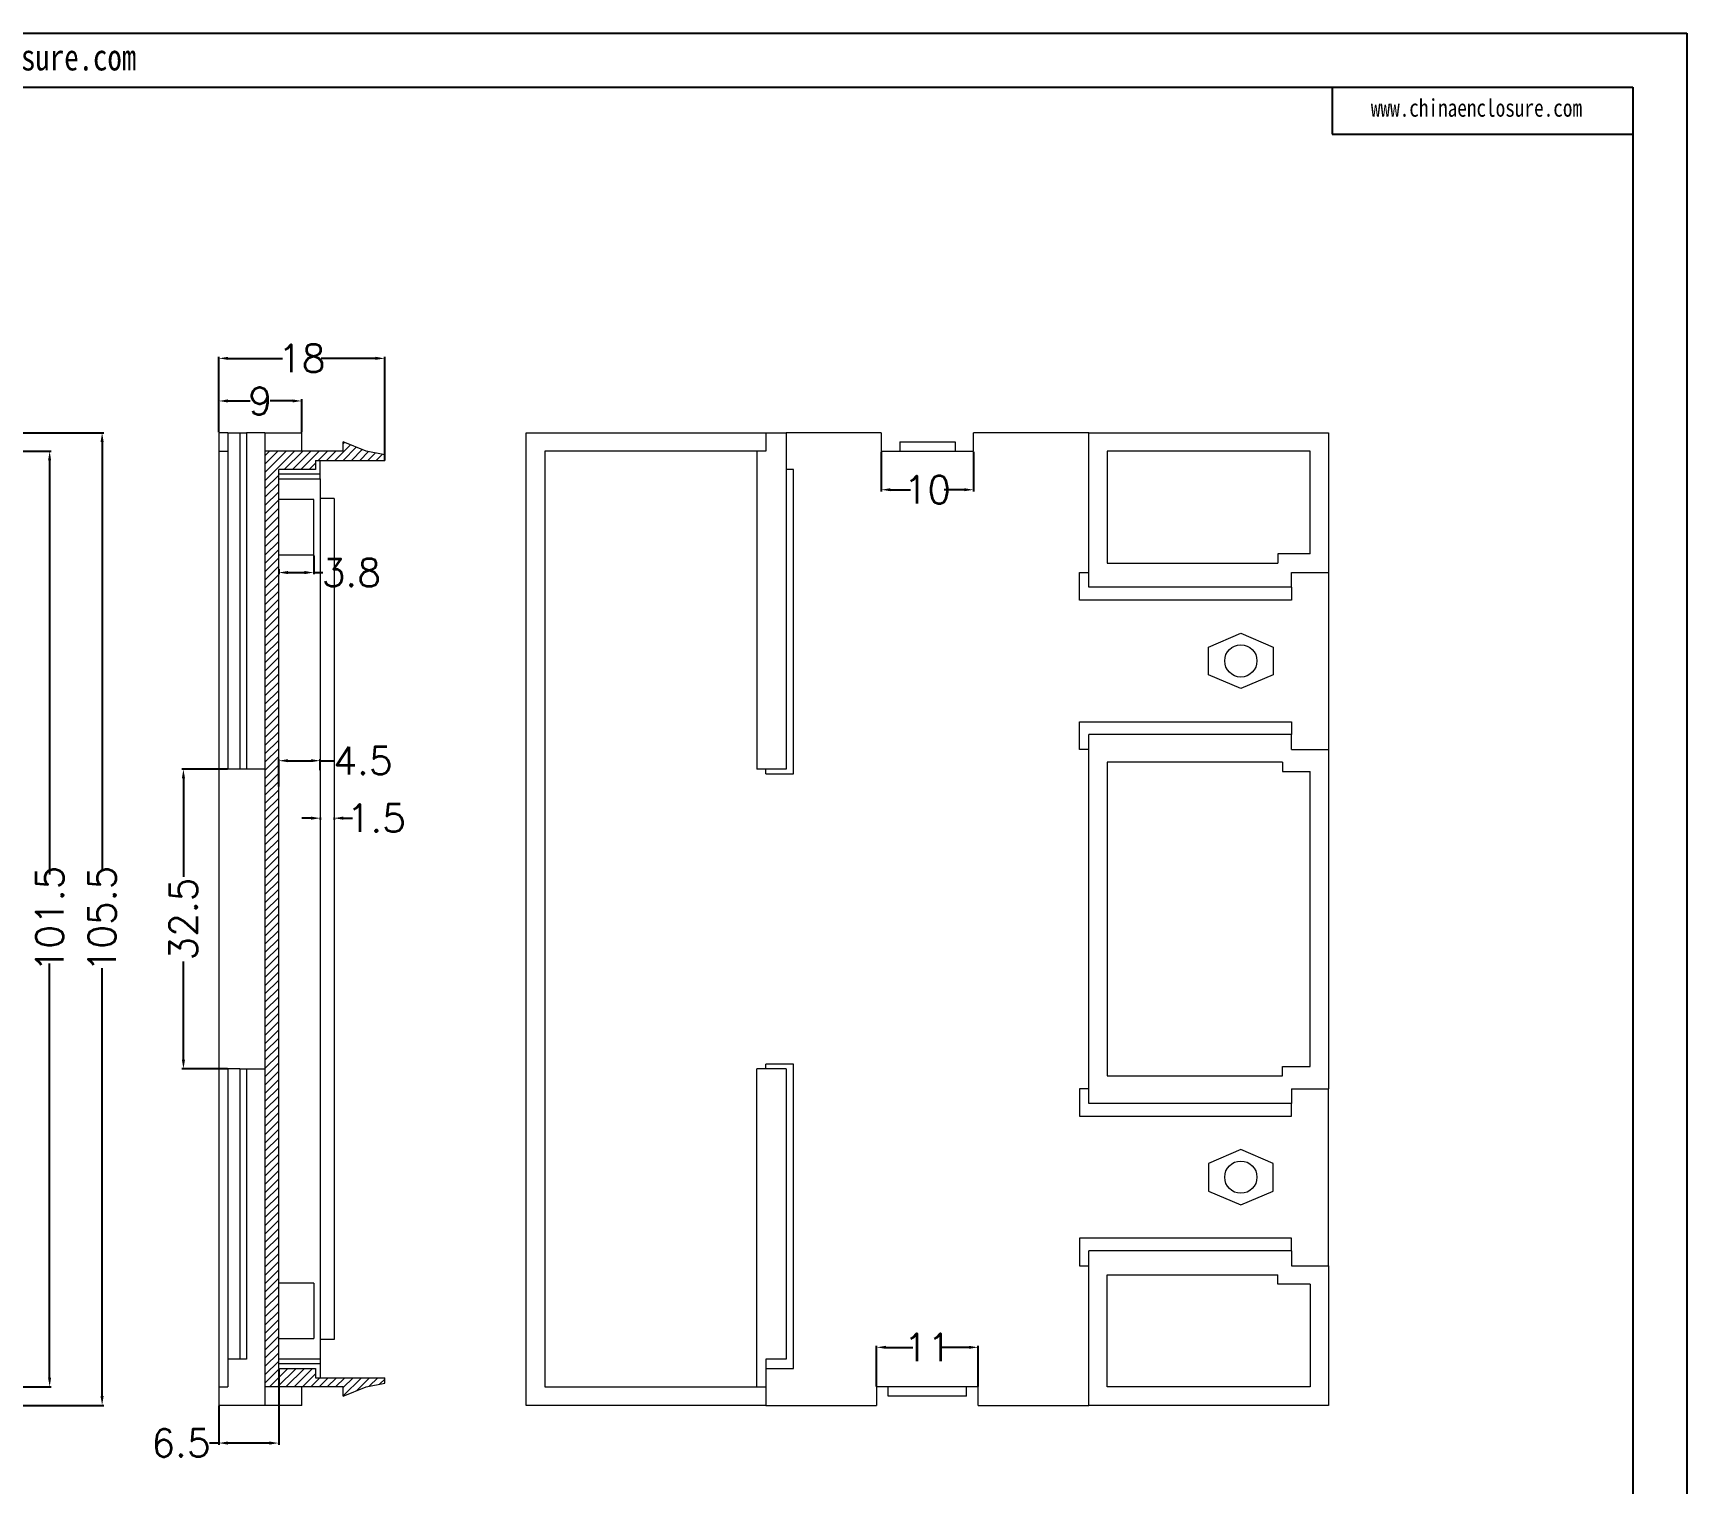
# Model space of a CAD drawing. Header units: inches. Extents: x 2723 to 3980, y 1126 to 1484.
# Drawn here: x 3466.8 to 3646.1, y 1217.9 to 1375.3 of the extents above; entities that cross this region are included whole.
import ezdxf

# ---------------------------------------------------------------- set-up
doc = ezdxf.new("R2010")
doc.units = ezdxf.units.IN
doc.header["$LTSCALE"] = 15
doc.layers.add('文字', color=81, linetype='Continuous')
doc.styles.get("Standard").update_dxf_attribs({"font": 'txt', "bigfont": 'gbcbig.shx'})
doc.styles.add('宋体', font='', dxfattribs={"width": 0.8, "height": 3.5})
doc.styles.get('宋体').set_extended_font_data('SimSun')
doc.dimstyles.new('3', dxfattribs={"dimtxt": 3, "dimasz": 1, "dimexe": 0.18, "dimexo": 0.0625, "dimgap": 0.09, "dimtad": 0, "dimdsep": 46, "dimtxsty": 'Standard', "dimcen": 1, "dimclrd": 3, "dimclre": 3, "dimadec": 0, "dimazin": 2, "dimtfac": 1, "dimtofl": 0, "dimtmove": 0, "dimatfit": 3, "dimfxl": 1, "dimtolj": 1, "dimtzin": 0, "dimarcsym": 0})

# ---------------------------------------------------------------- blocks, each defined once
blk = doc.blocks.new('*D277')
at = {"color": 3, "lineweight": -2}
for p, q in [((3452.64, 1331.93), (3474.44, 1331.93)), ((3474.26, 1330.93), (3474.26, 1284.52)), ((3474.26, 1227.43), (3474.26, 1273.84)), ((3452.64, 1226.43), (3474.44, 1226.43))]:
    blk.add_line(p, q, dxfattribs=at)
at = {"color": 3}
for points in [[(3474.09, 1330.93), (3474.43, 1330.93), (3474.26, 1331.93)], [(3474.09, 1227.43), (3474.43, 1227.43), (3474.26, 1226.43)]]:
    blk.add_solid(points, dxfattribs=at)
at = {"layer": 'Defpoints', "color": 0}
for p in [(3452.57, 1331.93), (3474.26, 1331.93), (3452.57, 1226.43)]:
    blk.add_point(p, dxfattribs=at)
at = {"color": 0, "insert": (3474.26, 1279.18), "char_height": 3, "attachment_point": 5, "rotation": 90}
blk.add_mtext('\\A1;105.5', dxfattribs=at)
blk = doc.blocks.new('*D278')
at = {"color": 3, "lineweight": -2}
for p, q in [((3450.64, 1329.93), (3468.75, 1329.93)), ((3468.57, 1328.93), (3468.57, 1284.02)), ((3468.57, 1229.43), (3468.57, 1274.34)), ((3450.64, 1228.43), (3468.75, 1228.43))]:
    blk.add_line(p, q, dxfattribs=at)
at = {"color": 3}
for points in [[(3468.4, 1328.93), (3468.73, 1328.93), (3468.57, 1329.93)], [(3468.4, 1229.43), (3468.73, 1229.43), (3468.57, 1228.43)]]:
    blk.add_solid(points, dxfattribs=at)
at = {"layer": 'Defpoints', "color": 0}
for p in [(3450.57, 1329.93), (3450.57, 1228.43), (3468.57, 1228.43)]:
    blk.add_point(p, dxfattribs=at)
at = {"color": 0, "insert": (3468.57, 1279.18), "char_height": 3, "attachment_point": 5, "rotation": 90}
blk.add_mtext('\\A1;101.5', dxfattribs=at)
blk = doc.blocks.new('*D283')
at = {"color": 3, "lineweight": -2}
for p, q in [((3497.21, 1318.62), (3497.21, 1316.58)), ((3493.41, 1317.11), (3493.41, 1316.58)), ((3494.41, 1316.76), (3496.21, 1316.76)), ((3497.21, 1316.76), (3498.21, 1316.76))]:
    blk.add_line(p, q, dxfattribs=at)
at = {"color": 3}
for points in [[(3494.41, 1316.93), (3494.41, 1316.59), (3493.41, 1316.76)], [(3496.21, 1316.93), (3496.21, 1316.59), (3497.21, 1316.76)]]:
    blk.add_solid(points, dxfattribs=at)
at = {"layer": 'Defpoints', "color": 0}
for p in [(3497.21, 1318.68), (3493.41, 1317.17), (3497.21, 1316.76)]:
    blk.add_point(p, dxfattribs=at)
at = {"color": 0, "insert": (3501.3, 1316.76), "char_height": 3, "attachment_point": 5}
blk.add_mtext('\\A1;3.8', dxfattribs=at)
blk = doc.blocks.new('*D284')
at = {"color": 3, "lineweight": -2}
for p, q in [((3486.91, 1331.99), (3486.91, 1340.17)), ((3487.91, 1339.99), (3493.82, 1339.99)), ((3503.91, 1339.99), (3498, 1339.99)), ((3504.91, 1328.99), (3504.91, 1340.17))]:
    blk.add_line(p, q, dxfattribs=at)
at = {"color": 3}
for points in [[(3487.91, 1340.16), (3487.91, 1339.83), (3486.91, 1339.99)], [(3503.91, 1340.16), (3503.91, 1339.83), (3504.91, 1339.99)]]:
    blk.add_solid(points, dxfattribs=at)
at = {"layer": 'Defpoints', "color": 0}
for p in [(3486.91, 1339.99), (3486.91, 1331.93), (3504.91, 1328.93)]:
    blk.add_point(p, dxfattribs=at)
at = {"color": 0, "insert": (3495.91, 1339.99), "char_height": 3, "attachment_point": 5}
blk.add_mtext('\\A1;18', dxfattribs=at)
blk = doc.blocks.new('*D285')
at = {"color": 3, "lineweight": -2}
for p, q in [((3486.91, 1331.99), (3486.91, 1335.55)), ((3487.91, 1335.37), (3490.32, 1335.37)), ((3494.91, 1335.37), (3492.5, 1335.37)), ((3495.91, 1331.99), (3495.91, 1335.55))]:
    blk.add_line(p, q, dxfattribs=at)
at = {"color": 3}
for points in [[(3487.91, 1335.54), (3487.91, 1335.21), (3486.91, 1335.37)], [(3494.91, 1335.54), (3494.91, 1335.21), (3495.91, 1335.37)]]:
    blk.add_solid(points, dxfattribs=at)
at = {"layer": 'Defpoints', "color": 0}
for p in [(3486.91, 1335.37), (3486.91, 1331.93), (3495.91, 1331.93)]:
    blk.add_point(p, dxfattribs=at)
at = {"color": 0, "insert": (3491.41, 1335.37), "char_height": 3, "attachment_point": 5}
blk.add_mtext('\\A1;9', dxfattribs=at)
blk = doc.blocks.new('*D286')
at = {"color": 3, "lineweight": -2}
for p, q in [((3493.41, 1293.57), (3493.41, 1296.53)), ((3494.41, 1296.35), (3496.91, 1296.35)), ((3497.91, 1295.32), (3497.91, 1296.53)), ((3497.91, 1296.35), (3499.47, 1296.35))]:
    blk.add_line(p, q, dxfattribs=at)
at = {"color": 3}
for points in [[(3494.41, 1296.52), (3494.41, 1296.19), (3493.41, 1296.35)], [(3496.91, 1296.52), (3496.91, 1296.19), (3497.91, 1296.35)]]:
    blk.add_solid(points, dxfattribs=at)
at = {"layer": 'Defpoints', "color": 0}
for p in [(3493.41, 1296.35), (3497.91, 1295.26), (3493.41, 1293.51)]:
    blk.add_point(p, dxfattribs=at)
at = {"color": 0, "insert": (3502.56, 1296.35), "char_height": 3, "attachment_point": 5}
blk.add_mtext('\\A1;4.5', dxfattribs=at)
blk = doc.blocks.new('*D287')
at = {"color": 3, "lineweight": -2}
for p, q in [((3496.91, 1290.12), (3495.91, 1290.12)), ((3497.91, 1290.2), (3497.91, 1289.94)), ((3499.41, 1290.2), (3499.41, 1289.94)), ((3500.41, 1290.12), (3501.41, 1290.12))]:
    blk.add_line(p, q, dxfattribs=at)
at = {"color": 3}
for points in [[(3496.91, 1290.29), (3496.91, 1289.95), (3497.91, 1290.12)], [(3500.41, 1290.29), (3500.41, 1289.95), (3499.41, 1290.12)]]:
    blk.add_solid(points, dxfattribs=at)
at = {"layer": 'Defpoints', "color": 0}
for p in [(3497.91, 1290.27), (3499.41, 1290.27), (3499.41, 1290.12)]:
    blk.add_point(p, dxfattribs=at)
at = {"color": 0, "insert": (3504, 1290.12), "char_height": 3, "attachment_point": 5}
blk.add_mtext('\\A1;1.5', dxfattribs=at)
blk = doc.blocks.new('*D288')
at = {"color": 3, "lineweight": -2}
for p, q in [((3487.85, 1295.43), (3482.9, 1295.43)), ((3483.08, 1294.43), (3483.08, 1283.77)), ((3483.08, 1263.93), (3483.08, 1274.59)), ((3487.85, 1262.93), (3482.9, 1262.93))]:
    blk.add_line(p, q, dxfattribs=at)
at = {"color": 3}
for points in [[(3482.91, 1294.43), (3483.25, 1294.43), (3483.08, 1295.43)], [(3482.91, 1263.93), (3483.25, 1263.93), (3483.08, 1262.93)]]:
    blk.add_solid(points, dxfattribs=at)
at = {"layer": 'Defpoints', "color": 0}
for p in [(3483.08, 1295.43), (3487.91, 1295.43), (3487.91, 1262.93)]:
    blk.add_point(p, dxfattribs=at)
at = {"color": 0, "insert": (3483.08, 1279.18), "char_height": 3, "attachment_point": 5, "rotation": 90}
blk.add_mtext('\\A1;32.5', dxfattribs=at)
blk = doc.blocks.new('*D289')
at = {"color": 3, "lineweight": -2}
for p, q in [((3493.41, 1230.37), (3493.41, 1222.16)), ((3486.91, 1226.37), (3486.91, 1222.16)), ((3486.91, 1222.34), (3485.91, 1222.34)), ((3492.41, 1222.34), (3487.91, 1222.34))]:
    blk.add_line(p, q, dxfattribs=at)
at = {"color": 3}
for points in [[(3487.91, 1222.51), (3487.91, 1222.17), (3486.91, 1222.34)], [(3492.41, 1222.51), (3492.41, 1222.17), (3493.41, 1222.34)]]:
    blk.add_solid(points, dxfattribs=at)
at = {"layer": 'Defpoints', "color": 0}
for p in [(3493.41, 1230.43), (3486.91, 1226.43), (3493.41, 1222.34)]:
    blk.add_point(p, dxfattribs=at)
at = {"color": 0, "insert": (3482.82, 1222.34), "char_height": 3, "attachment_point": 5}
blk.add_mtext('\\A1;6.5', dxfattribs=at)
blk = doc.blocks.new('*D291')
at = {"color": 3, "lineweight": -2}
for p, q in [((3558.76, 1329.87), (3558.76, 1325.56)), ((3568.76, 1329.87), (3568.76, 1325.56)), ((3559.76, 1325.74), (3561.92, 1325.74)), ((3567.76, 1325.74), (3565.6, 1325.74))]:
    blk.add_line(p, q, dxfattribs=at)
at = {"color": 3}
for points in [[(3559.76, 1325.91), (3559.76, 1325.58), (3558.76, 1325.74)], [(3567.76, 1325.91), (3567.76, 1325.58), (3568.76, 1325.74)]]:
    blk.add_solid(points, dxfattribs=at)
at = {"layer": 'Defpoints', "color": 0}
for p in [(3558.76, 1329.93), (3568.76, 1329.93), (3568.76, 1325.74)]:
    blk.add_point(p, dxfattribs=at)
at = {"color": 0, "insert": (3563.76, 1325.74), "char_height": 3, "attachment_point": 5}
blk.add_mtext('\\A1;10', dxfattribs=at)
blk = doc.blocks.new('*D292')
at = {"color": 3, "lineweight": -2}
for p, q in [((3558.26, 1228.49), (3558.26, 1232.9)), ((3559.26, 1232.72), (3562.17, 1232.72)), ((3568.26, 1232.72), (3565.35, 1232.72)), ((3569.26, 1228.49), (3569.26, 1232.9))]:
    blk.add_line(p, q, dxfattribs=at)
at = {"color": 3}
for points in [[(3559.26, 1232.89), (3559.26, 1232.56), (3558.26, 1232.72)], [(3568.26, 1232.89), (3568.26, 1232.56), (3569.26, 1232.72)]]:
    blk.add_solid(points, dxfattribs=at)
at = {"layer": 'Defpoints', "color": 0}
for p in [(3569.26, 1232.72), (3558.26, 1228.43), (3569.26, 1228.43)]:
    blk.add_point(p, dxfattribs=at)
at = {"color": 0, "insert": (3563.76, 1232.72), "char_height": 3, "attachment_point": 5}
blk.add_mtext('\\A1;11', dxfattribs=at)

msp = doc.modelspace()

# ---------------------------------------------------------------- hatches: boundary and pattern name
at = {"linetype": 'Continuous', "lineweight": 0}
h = msp.add_hatch(dxfattribs=at)
h.set_pattern_fill('ANSI31', color=4, scale=0.2, style=0)
h.set_pattern_definition([(45, (16.2091, 0), (-0.44901281, 0.44901281), [])])
h.paths.add_polyline_path([(3500.41, 1330.929), (3500.41, 1329.929), (3491.91, 1329.929), (3491.91, 1228.429), (3500.41, 1228.429), (3500.41, 1227.429), (3502.91, 1228.429), (3504.91, 1228.829), (3504.91, 1229.429), (3497.41, 1229.429), (3497.41, 1230.429), (3493.41, 1230.429), (3493.41, 1327.929), (3497.41, 1327.929), (3497.41, 1328.929), (3504.91, 1328.929), (3504.91, 1329.529), (3502.91, 1329.929)], flags=0)

# ---------------------------------------------------------------- linework, layer by layer
for p, q in [((3297.506, 1375.276), (3646.14, 1375.276)), ((3646.14, 1375.276), (3646.14, 1128.767)), ((3306.528, 1369.406), (3640.271, 1369.406)), ((3607.664, 1369.406), (3607.664, 1364.311)), ((3640.271, 1369.406), (3640.271, 1134.636)), ((3607.664, 1364.311), (3640.271, 1364.311))]:
    msp.add_line(p, q)
at = {"color": 7, "linetype": 'Continuous', "lineweight": 15}
for p, q in [((3486.91, 1331.929), (3486.91, 1329.929)), ((3487.91, 1331.929), (3486.91, 1331.929)), ((3487.91, 1331.929), (3487.91, 1295.429)), ((3487.91, 1331.929), (3489.21, 1331.929)), ((3489.21, 1331.929), (3489.21, 1295.429)), ((3489.21, 1331.929), (3489.91, 1331.929)), ((3489.91, 1331.929), (3489.91, 1295.429)), ((3491.91, 1331.929), (3489.91, 1331.929)), ((3491.91, 1331.929), (3495.91, 1331.929)), ((3491.91, 1331.929), (3491.91, 1329.929)), ((3495.91, 1329.929), (3495.91, 1331.929)), ((3502.91, 1329.929), (3500.41, 1330.929)), ((3500.41, 1329.929), (3500.41, 1330.929)), ((3520.261, 1226.429), (3520.261, 1331.929)), ((3520.261, 1331.929), (3546.261, 1331.929)), ((3546.261, 1331.929), (3546.261, 1329.929)), ((3546.261, 1331.929), (3548.461, 1331.929)), ((3548.461, 1331.929), (3548.461, 1295.429)), ((3558.761, 1331.929), (3548.461, 1331.929)), ((3558.761, 1331.929), (3558.761, 1329.929)), ((3560.761, 1330.929), (3560.761, 1329.929)), ((3560.761, 1330.929), (3566.761, 1330.929)), ((3566.761, 1330.929), (3566.761, 1329.929)), ((3568.761, 1329.929), (3568.761, 1331.929)), ((3581.261, 1331.929), (3568.761, 1331.929)), ((3581.261, 1331.929), (3607.261, 1331.929)), ((3581.261, 1315.179), (3581.261, 1331.929)), ((3607.261, 1331.929), (3607.261, 1316.779)), ((3486.91, 1329.929), (3487.91, 1329.929)), ((3486.91, 1329.929), (3486.91, 1228.429)), ((3491.91, 1329.929), (3491.91, 1228.429)), ((3500.41, 1329.929), (3491.91, 1329.929)), ((3504.91, 1329.529), (3502.91, 1329.929)), ((3504.91, 1329.529), (3504.91, 1328.929)), ((3522.261, 1329.929), (3522.261, 1228.429)), ((3546.261, 1329.929), (3522.261, 1329.929)), ((3545.261, 1329.929), (3545.261, 1295.429)), ((3558.761, 1329.929), (3568.761, 1329.929)), ((3605.261, 1329.929), (3583.261, 1329.929)), ((3583.261, 1329.929), (3583.261, 1317.779)), ((3605.261, 1318.779), (3605.261, 1329.929)), ((3497.41, 1327.929), (3493.41, 1327.929)), ((3493.41, 1230.429), (3493.41, 1327.929)), ((3497.91, 1327.429), (3493.41, 1327.429)), ((3497.41, 1328.929), (3504.91, 1328.929)), ((3497.41, 1328.929), (3497.41, 1327.929)), ((3497.91, 1327.429), (3497.91, 1328.929)), ((3497.91, 1326.929), (3497.91, 1327.429)), ((3549.261, 1327.929), (3548.461, 1327.929)), ((3549.261, 1294.929), (3549.261, 1327.929)), ((3493.41, 1326.929), (3497.91, 1326.929)), ((3497.91, 1326.929), (3497.91, 1231.429)), ((3497.21, 1324.679), (3493.41, 1324.679)), ((3497.21, 1321.679), (3497.21, 1324.679)), ((3499.41, 1324.779), (3497.91, 1324.779)), ((3499.41, 1324.779), (3499.41, 1233.579)), ((3497.21, 1318.679), (3497.21, 1321.679)), ((3493.41, 1318.679), (3497.21, 1318.679)), ((3601.761, 1318.779), (3601.761, 1317.779)), ((3605.261, 1318.779), (3601.761, 1318.779)), ((3580.261, 1313.779), (3580.261, 1316.779)), ((3580.261, 1316.779), (3581.261, 1316.779)), ((3583.261, 1317.779), (3601.761, 1317.779)), ((3603.261, 1316.779), (3607.261, 1316.779)), ((3603.261, 1315.179), (3603.261, 1316.779)), ((3607.261, 1316.779), (3607.261, 1297.579)), ((3603.261, 1315.179), (3581.261, 1315.179)), ((3603.261, 1315.179), (3603.261, 1313.779)), ((3603.261, 1313.779), (3580.261, 1313.779)), ((3594.261, 1308.679), (3597.761, 1310.179)), ((3597.761, 1310.179), (3601.261, 1308.679)), ((3594.261, 1305.679), (3594.261, 1308.679)), ((3601.261, 1308.679), (3601.261, 1305.679)), ((3597.761, 1304.179), (3594.261, 1305.679)), ((3601.261, 1305.679), (3597.761, 1304.179)), ((3580.261, 1300.579), (3603.261, 1300.579)), ((3580.261, 1297.579), (3580.261, 1300.579)), ((3603.261, 1300.579), (3603.261, 1299.179)), ((3581.261, 1259.179), (3581.261, 1299.179)), ((3603.261, 1299.179), (3581.261, 1299.179)), ((3603.261, 1297.579), (3603.261, 1299.179)), ((3581.261, 1297.579), (3580.261, 1297.579)), ((3603.261, 1297.579), (3607.261, 1297.579)), ((3607.261, 1297.579), (3607.261, 1260.779)), ((3489.21, 1295.429), (3487.91, 1295.429)), ((3489.91, 1295.429), (3489.21, 1295.429)), ((3491.91, 1295.429), (3489.91, 1295.429)), ((3548.461, 1295.429), (3545.261, 1295.429)), ((3546.261, 1294.929), (3546.261, 1295.429)), ((3602.261, 1296.179), (3583.261, 1296.179)), ((3583.261, 1296.179), (3583.261, 1262.179)), ((3602.261, 1296.179), (3602.261, 1295.179)), ((3602.261, 1295.179), (3605.261, 1295.179)), ((3605.261, 1263.179), (3605.261, 1295.179)), ((3546.261, 1294.929), (3549.261, 1294.929)), ((3489.21, 1262.929), (3487.91, 1262.929)), ((3487.91, 1262.929), (3487.91, 1231.429)), ((3489.21, 1262.929), (3489.21, 1231.429)), ((3489.21, 1262.929), (3489.91, 1262.929)), ((3489.91, 1262.929), (3489.91, 1231.429)), ((3489.91, 1262.929), (3491.91, 1262.929)), ((3545.261, 1228.429), (3545.261, 1262.929)), ((3548.461, 1262.929), (3545.261, 1262.929)), ((3549.261, 1263.429), (3546.261, 1263.429)), ((3546.261, 1262.929), (3546.261, 1263.429)), ((3548.461, 1262.929), (3548.461, 1231.429)), ((3549.261, 1230.429), (3549.261, 1263.429)), ((3602.261, 1262.179), (3602.261, 1263.179)), ((3602.261, 1263.179), (3605.261, 1263.179)), ((3583.261, 1262.179), (3602.261, 1262.179)), ((3580.261, 1260.779), (3580.261, 1257.779)), ((3581.261, 1260.779), (3580.261, 1260.779)), ((3603.261, 1259.179), (3581.261, 1259.179)), ((3603.261, 1260.779), (3607.261, 1260.779)), ((3603.261, 1260.779), (3603.261, 1259.179)), ((3603.261, 1257.779), (3603.261, 1259.179)), ((3607.261, 1241.579), (3607.261, 1260.779)), ((3580.261, 1257.779), (3603.261, 1257.779)), ((3597.761, 1254.179), (3594.261, 1252.679)), ((3601.261, 1252.679), (3597.761, 1254.179)), ((3594.261, 1252.679), (3594.261, 1249.679)), ((3601.261, 1249.679), (3601.261, 1252.679)), ((3594.261, 1249.679), (3597.761, 1248.179)), ((3597.761, 1248.179), (3601.261, 1249.679)), ((3603.261, 1244.579), (3580.261, 1244.579)), ((3580.261, 1244.579), (3580.261, 1241.579)), ((3581.261, 1226.429), (3581.261, 1243.179)), ((3603.261, 1243.179), (3581.261, 1243.179)), ((3603.261, 1243.179), (3603.261, 1244.579)), ((3603.261, 1243.179), (3603.261, 1241.579)), ((3580.261, 1241.579), (3581.261, 1241.579)), ((3603.261, 1241.579), (3607.261, 1241.579)), ((3607.261, 1241.579), (3607.261, 1226.429)), ((3497.21, 1239.679), (3493.41, 1239.679)), ((3497.21, 1239.679), (3497.21, 1236.679)), ((3583.261, 1240.579), (3601.761, 1240.579)), ((3583.261, 1228.429), (3583.261, 1240.579)), ((3601.761, 1239.579), (3601.761, 1240.579)), ((3605.261, 1239.579), (3601.761, 1239.579)), ((3605.261, 1239.579), (3605.261, 1228.429)), ((3497.21, 1236.679), (3497.21, 1233.679)), ((3493.41, 1233.679), (3497.21, 1233.679)), ((3499.41, 1233.579), (3497.91, 1233.579)), ((3489.21, 1231.429), (3487.91, 1231.429)), ((3487.91, 1231.429), (3487.91, 1228.429)), ((3489.91, 1231.429), (3489.21, 1231.429)), ((3497.91, 1231.429), (3493.41, 1231.429)), ((3497.91, 1230.929), (3493.41, 1230.929)), ((3497.91, 1231.429), (3497.91, 1230.929)), ((3497.91, 1230.929), (3497.91, 1229.429)), ((3548.461, 1231.429), (3546.261, 1231.429)), ((3546.261, 1231.429), (3546.261, 1228.429)), ((3493.41, 1230.429), (3497.41, 1230.429)), ((3497.41, 1230.429), (3497.41, 1229.429)), ((3497.41, 1229.429), (3504.91, 1229.429)), ((3502.91, 1228.429), (3504.91, 1228.829)), ((3504.91, 1228.829), (3504.91, 1229.429)), ((3546.261, 1230.429), (3549.261, 1230.429)), ((3486.91, 1228.429), (3486.91, 1226.429)), ((3486.91, 1228.429), (3487.91, 1228.429)), ((3500.41, 1228.429), (3491.91, 1228.429)), ((3491.91, 1228.429), (3491.91, 1226.429)), ((3495.91, 1226.429), (3495.91, 1228.429)), ((3500.41, 1227.429), (3502.91, 1228.429)), ((3500.41, 1227.429), (3500.41, 1228.429)), ((3522.261, 1228.429), (3546.261, 1228.429)), ((3546.261, 1228.429), (3546.261, 1226.429)), ((3569.261, 1228.429), (3558.261, 1228.429)), ((3558.261, 1228.429), (3558.261, 1226.429)), ((3559.511, 1227.429), (3559.511, 1228.429)), ((3568.011, 1227.429), (3559.511, 1227.429)), ((3568.011, 1227.429), (3568.011, 1228.429)), ((3569.261, 1226.429), (3569.261, 1228.429)), ((3605.261, 1228.429), (3583.261, 1228.429)), ((3491.91, 1226.429), (3486.91, 1226.429)), ((3495.91, 1226.429), (3491.91, 1226.429)), ((3546.261, 1226.429), (3520.261, 1226.429)), ((3546.261, 1226.429), (3558.261, 1226.429)), ((3569.261, 1226.429), (3581.261, 1226.429)), ((3607.261, 1226.429), (3581.261, 1226.429))]:
    msp.add_line(p, q, dxfattribs=at)
for centre in [(3597.761, 1307.179), (3597.761, 1251.179)]:
    msp.add_circle(centre, 1.75, dxfattribs=at)

# ---------------------------------------------------------------- texts
at = {"layer": '文字', "color": 0, "attachment_point": 1, "style": '宋体'}
for insert, char_height, width in [((3443.608, 1374.092), 2.86941, 50.4128), ((3611.864, 1368.116), 1.91294, 33.60853)]:
    msp.add_mtext('www.chinaenclosure.com', dxfattribs=dict(at, insert=insert, char_height=char_height, width=width))

# ---------------------------------------------------------------- dimensions: what is measured, and where the dimension line sits
for base, p1, p2, picture, middle in [((3486.91, 1339.995), (3504.91, 1328.929), (3486.91, 1331.929), '*D284', (3495.91, 1339.995)), ((3486.91, 1335.372), (3495.91, 1331.929), (3486.91, 1331.929), '*D285', (3491.41, 1335.372)), ((3568.761, 1325.742), (3558.761, 1329.929), (3568.761, 1329.929), '*D291', (3563.761, 1325.742)), ((3497.21, 1316.76), (3493.41, 1317.169), (3497.21, 1318.679), '*D283', (3501.3, 1316.76)), ((3499.41, 1290.121), (3497.91, 1290.267), (3499.41, 1290.267), '*D287', (3504, 1290.121)), ((3569.261, 1232.723), (3558.261, 1228.429), (3569.261, 1228.429), '*D292', (3563.761, 1232.723))]:
    dim = msp.add_linear_dim(base=base, p1=p1, p2=p2, dimstyle='3')
    dim.commit()
    dim.dimension.update_dxf_attribs({"geometry": picture, "text_midpoint": middle})
for base, p1, p2, picture, middle in [((3474.259, 1331.929), (3452.574, 1226.429), (3452.574, 1331.929), '*D277', (3474.259, 1279.179)), ((3468.566, 1228.429), (3450.574, 1329.929), (3450.574, 1228.429), '*D278', (3468.566, 1279.179)), ((3483.079, 1295.429), (3487.91, 1262.929), (3487.91, 1295.429), '*D288', (3483.079, 1279.179))]:
    dim = msp.add_linear_dim(base=base, p1=p1, p2=p2, angle=90, dimstyle='3')
    dim.commit()
    dim.dimension.update_dxf_attribs({"geometry": picture, "text_midpoint": middle})
for base, p1, p2, picture, middle in [((3493.41, 1296.352), (3497.91, 1295.257), (3493.41, 1293.51), '*D286', (3502.561, 1296.352)), ((3493.41, 1222.34), (3486.91, 1226.429), (3493.41, 1230.429), '*D289', (3482.82, 1222.34))]:
    dim = msp.add_linear_dim(base=base, p1=p1, p2=p2, dimstyle='3')
    dim.commit()
    dim.dimension.update_dxf_attribs({"geometry": picture, "text_midpoint": middle, "dimtype": 160})

doc.saveas('drawing.dxf')
